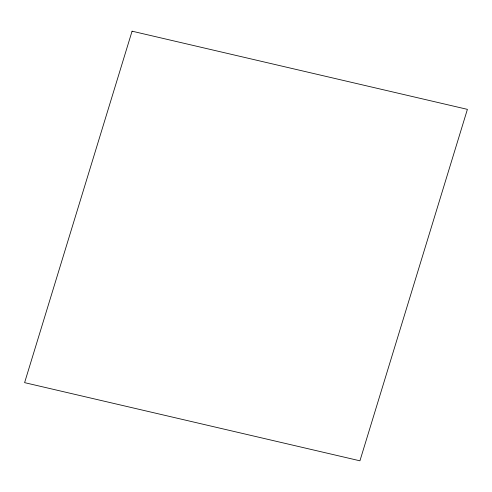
<?xml version="1.0" encoding="UTF-8"?>
<svg xmlns="http://www.w3.org/2000/svg" width="492" height="492" viewBox="0 0 492 492"><rect width="100%" height="100%" fill="white"/><g stroke="black" fill="none" stroke-linecap="round" stroke-linejoin="round"><path stroke-width="0.74" d="M132.071 31.187L24.6 382.641L359.929 460.813L467.4 109.359L132.071 31.187"/></g></svg>
